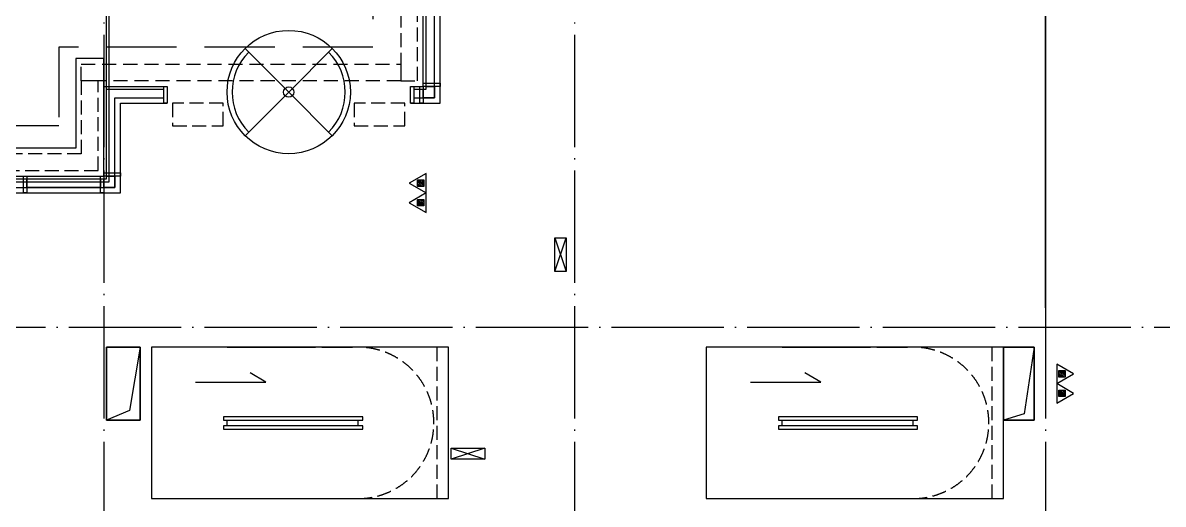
# Model space of a CAD drawing. Extents: x -186750 to 855523, y -12902 to 560425.
# Drawn here: x 118714 to 139057, y 22050 to 30635 of the extents above; entities that cross this region are included whole.
import ezdxf
from ezdxf.xclip import XClip

# ---------------------------------------------------------------- set-up
doc = ezdxf.new("R2010")
doc.units = 0
doc.header["$LTSCALE"] = 1000
doc.header["$MEASUREMENT"] = 0
doc.header["$XCLIPFRAME"] = 0
for name, pattern in [('104-10 轴网$0$DOTE', [2.4200000000000004, 2, -0.2, 0.02, -0.2]), ('8#楼幕墙$0$109-34 轴网$0$L1$0$$AUDIT_BAD_LTYPE1', [0]), ('X-104 8#10#平面$0$109-34 轴网$0$L1$0$$AUDIT_BAD_LTYPE1', [0]), ('X-104 8#10#平面$0$CACHE', [0.375, 0.25, -0.125]), ('X-104 8#10#平面$0$DASH', [0.35, 0.25, -0.1]), ('三跑梯-1F$0$DASH', [0.35, 0.25, -0.1])]:
    doc.linetypes.add(name, pattern=pattern)
for name, color, linetype in [('104-10 轴网$0$A_AXIS-轴线', 252, '104-10 轴网$0$DOTE'), ('8#楼幕墙$0$A-C_玻璃幕墙', 140, 'Continuous'), ('8#楼幕墙$0$A-C_门', 150, 'Continuous'), ('EQUIP_消防', 7, 'Continuous'), ('TWT_TEXT', 7, 'Continuous'), ('X-104 8#10#平面$0$A-E_楼梯', 252, 'Continuous'), ('X-104 8#10#平面$0$A-O_屋面', 201, 'Continuous'), ('X-104 8#10#平面$0$A-O_散水', 134, 'Continuous'), ('X-104 8#10#平面$0$A-SUR_看线', 252, 'Continuous'), ('X-104 8#10#平面$0$A-TECH_暖通', 162, 'Continuous'), ('X-104 8#10#平面$0$A-TECH_结构', 252, 'Continuous')]:
    doc.layers.add(name, color=color, linetype=linetype)
for name, color, linetype, plot in [('8#楼幕墙$0$04-不打印_辅助线', 165, 'Continuous', False), ('X-104 8#10#平面$0$04-不打印_辅助线', 165, 'Continuous', False), ('三跑梯-1F$0$04-不打印_辅助线', 165, 'Continuous', False)]:
    doc.layers.add(name, color=color, linetype=linetype, plot=plot)

# ---------------------------------------------------------------- blocks, each defined once
blk = doc.blocks.new('104-10 轴网')
at = {"layer": '104-10 轴网$0$A_AXIS-轴线', "linetype": '104-10 轴网$0$DOTE'}
for p, q in [((128829.5977508623, 40099.99999999988), (128829.5977508621, -6500.000000000186)), ((137229.5977508624, 40099.99999999987), (137229.5977508621, -6500.000000000186)), ((145629.5977508624, 40099.99999999987), (145629.5977508621, -6500.000000000186)), ((168929.5977508623, 25199.99999999987), (113929.5977508621, 25199.99999999982))]:
    blk.add_line(p, q, dxfattribs=at)
blk = doc.blocks.new('三跑梯-1F')
at = {"color": 171}
for p, q in [((1300.000000000058, 3950), (1400.000000000058, 3950)), ((1300.000000000056, 1610), (1400.000000000056, 1610))]:
    blk.add_line(p, q, dxfattribs=at)
for p, q in [((1400, 3950), (1399.999999999998, 3123.012701891712)), ((2700, 3949.999999999942), (2699.999999999998, 2372.457351944817)), ((2699.999999999998, 2256.987298107706), (2699.999999999998, 1709.999999999942))]:
    blk.add_line(p, q)
for points in [[(1239.999999999998, 1530), (1300.000000000056, 1530), (1300.000000000058, 4010), (1240, 4010)], [(1399.999999999998, 1529.999999999942), (1460.000000000056, 1529.999999999942), (1460.000000000058, 4010), (1400, 4010)]]:
    blk.add_lwpolyline(points, close=True, dxfattribs=at)
at = {"color": 8, "linetype": '三跑梯-1F$0$DASH'}
blk.add_arc((1349.999999999996, 1610), 1350.000000000002, 180, 0, dxfattribs=at)
at = {"layer": '三跑梯-1F$0$04-不打印_辅助线', "linetype": '三跑梯-1F$0$DASH'}
blk.add_line((0, 200), (2700, 200), dxfattribs=at)
at = {"layer": '三跑梯-1F$0$04-不打印_辅助线'}
blk.add_lwpolyline([(2699.999999999998, 5300), (0, 5300), (0, 0), (2700, 0)], close=True, dxfattribs=at)
blk.add_lwpolyline([(2077.989292925573, 4511.834401277243), (2077.989292925515, 3260), (2243.613369419356, 3540)], dxfattribs=at)
blk = doc.blocks.new('X-104 8#10#平面$0$fdhggh')
at = {"layer": 'X-104 8#10#平面$0$04-不打印_辅助线'}
blk.add_lwpolyline([(19449.99996581458, 12899.99956291614), (19449.99996581458, -2650.000437083887), (-2650.000034185417, -2650.000437083858), (-2650.000034185417, 27849.99956291614), (8450.000000000291, 27849.9995629162), (8450.000000000291, 30799.99956291626), (14149.99996581458, 30799.9995629162), (14149.99996581458, 35949.99956291614), (44349.99996581458, 35949.99956291614), (44349.99996581458, 14449.99956291614), (24500.00000000015, 14449.99956291614), (24500.00000000015, 12899.99956291614)], close=True, dxfattribs=at)
blk = doc.blocks.new('X-104 8#10#平面$0$fgdghdh')
at = {"layer": 'X-104 8#10#平面$0$A-TECH_结构'}
for points in [[(8450.000072856885, 23550.00096377522), (8450.00002682391, 24849.99997205457), (9050.00004537226, 24850.00004096924), (8862.080341181834, 23718.58417393009)], [(8450.00002682391, 23550.00099037673), (9050.000045112509, 23550.00099037673), (9050.000045112509, 24849.99838218736), (8450.00002682391, 24849.99838218736)], [(24449.99990949396, 23549.99995995223), (24449.99995292642, 24849.99994988385), (24999.99999660614, 24849.99997068768), (24818.80254176626, 23659.58259681712)], [(24449.99993120992, 23549.99838044361), (24999.99999999694, 23549.99838044361), (24999.99999999694, 24849.99836163718), (24449.99993120992, 24849.99836163718)]]:
    blk.add_lwpolyline(points, close=True, dxfattribs=at)
blk = doc.blocks.new('8#楼幕墙$0$xzm2200')
at = {"layer": '8#楼幕墙$0$A-C_门'}
for p, q in [((0, 0), (-777.8174528407399, 777.8174718429218)), ((-3.557623131200671e-06, 0), (777.8174587842077, 777.8174623418017)), ((-1.778797013685107e-06, 1.778826117515564e-06), (-777.8174623418308, -777.8174587842077)), ((-1.778797013685107e-06, 1.778826117515564e-06), (777.8174492831458, -777.8174682852696))]:
    blk.add_line(p, q, dxfattribs=at)
for radius in [1100.000001778816, 91.66666681490136]:
    blk.add_circle((-1.778797013685107e-06, 1.778826117515564e-06), radius, dxfattribs=at)
for start, end in [(45, 134.9999993007822), (225, 314.9999993007822)]:
    blk.add_arc((-1.778797013685107e-06, 1.778826117515564e-06), 1008.333334963915, start, end, dxfattribs=at)
blk = doc.blocks.new('8#楼幕墙$0$A$C13E80662')
for points in [[(150.0005130732898, 150.2641038001748), (150.0005130732898, 200.2641038001238), (0.0005130732897669077, 200.2641038001238), (0.0005130732897669077, 0.2641038001238485), (150.0005130732898, 0.2641038001238485)], [(150.0005130732898, 0.2641038001747802), (200.0005130733043, 0.2641038001747802), (200.0005130733043, 150.2641038001748), (150.0005130732898, 150.2641038001748)]]:
    blk.add_lwpolyline(points)
blk = doc.blocks.new('*U400')
blk.add_lwpolyline([(1310.000000000604, 0), (0, 0), (0, 150), (1310.000000000604, 150)], close=True)
blk = doc.blocks.new('8#楼幕墙')
at = {"layer": '8#楼幕墙$0$04-不打印_辅助线'}
blk.add_lwpolyline([(19400.00000000023, 12900), (19400.00000000023, -2600), (-2599.999999999767, -2599.999999999942), (-2599.999999999767, 27800), (8500.000000000233, 27800.00000000006), (8500.000000000233, 31000.00000000012), (14200.00000000023, 31000.00000000006), (14200.00000000023, 35900), (44300.00000000023, 35900), (44300.00000000023, 14500), (24130.00000000023, 14500), (24130.00000000023, 12900)], close=True, dxfattribs=at)
at = {"layer": '8#楼幕墙$0$A-C_玻璃幕墙'}
for points in [[(13870.00000000012, 29499.99999214173), (14100.00000000023, 29500), (14100.00000000023, 36000), (44400.00000000023, 36000), (44400.00000000023, 14400), (23970.00000000012, 14400)], [(13930.00000000012, 29449.99999214173), (14150.00000000023, 29450), (14150.00000000023, 35950), (44350.00000000023, 35950), (44350.00000000023, 14450), (24030.00000000012, 14450)], [(13870.00000000012, 29199.99999214173), (14400.00000000023, 29200), (14400.00000000023, 35700), (44100.00000000023, 35700), (44100.00000000023, 14700), (23970.00000000017, 14700)], [(13930.00000000012, 29299.99999214173), (14300.00000000023, 29300), (14300.00000000023, 35800), (44200.00000000023, 35800), (44200.00000000023, 14600), (24030.00000000012, 14600)], [(19630.00000000012, 14400), (19500.00000000023, 14400), (19500.00000000023, -2700), (-2699.999999999767, -2699.999999999942), (-2699.999999999767, 27900), (8400.000000000233, 27900), (8400.000000000233, 29500), (9529.999998102081, 29500)], [(19570.00000000012, 14450), (19450.00000000023, 14450), (19450.00000000023, -2650), (-2649.999999999767, -2649.999999999942), (-2649.999999999767, 27850), (8450.000000000233, 27850), (8450.000000000233, 29450), (9469.999998102081, 29450)], [(19570.00000000012, 14600), (19300.00000000023, 14600), (19300.00000000023, -2500), (-2499.999999999767, -2499.999999999942), (-2499.999999999767, 27700), (8600.000000000233, 27700), (8600.000000000233, 29300), (9469.999998102081, 29300)], [(19630.00000000012, 14700), (19200.00000000023, 14700), (19200.00000000023, -2400), (-2399.999999999767, -2399.999999999942), (-2399.999999999767, 27600), (8700.000000000233, 27600), (8700.000000000233, 29200), (9529.999998102081, 29200)]]:
    blk.add_lwpolyline(points, dxfattribs=at)
for points in [[(9469.999998102081, 29499.99999214179), (9529.999998102081, 29499.99999214179), (9529.999998102081, 29199.99999214226), (9469.999998102081, 29199.99999214226)], [(13870.00000000012, 29499.99999214173), (13930.00000000012, 29499.99999214173), (13930.00000000012, 29199.9999921422), (13870.00000000012, 29199.9999921422)], [(14040.00000000025, 29500.00000000001), (14100.00000000023, 29500), (14100.00000000016, 29200.00000000001), (14040.00000000026, 29199.99999999993)], [(14400.00000000023, 29559.99999999991), (14400.00000000023, 29499.99999999992), (14100.00000000023, 29500), (14100.00000000016, 29559.9999999999)], [(7029.999999999651, 27600.0000000064), (6969.999999999651, 27600.0000000064), (6969.999999999651, 27900.00000000559), (7029.999999999651, 27900.00000000559)], [(8400.00000000032, 27599.99999999992), (8340.000000000262, 27600), (8340.000000000262, 27900), (8400.000000000233, 27900)], [(8700.00000000032, 27960.00000000006), (8700.000000000233, 27900), (8400.000000000233, 27900), (8400.000000000233, 27959.99999999998)]]:
    blk.add_lwpolyline(points, close=True, dxfattribs=at)
at = {"linetype": '8#楼幕墙$0$109-34 轴网$0$L1$0$$AUDIT_BAD_LTYPE1', "rotation": 90}
blk.add_blockref('8#楼幕墙$0$xzm2200', (11700.00000000012, 29399.99999392056), dxfattribs=at)
at = {"layer": '8#楼幕墙$0$A-C_玻璃幕墙', "xscale": -1}
for p in [(14300.00051307352, 29299.73589619988), (8600.000513073523, 27699.73589619988)]:
    blk.add_blockref('8#楼幕墙$0$A$C13E80662', p, dxfattribs=at)
at = {"layer": '8#楼幕墙$0$A-C_玻璃幕墙'}
blk.add_blockref('*U400', (7029.999999999651, 27700), dxfattribs=at)
blk = doc.blocks.new('X-104 8#10#平面$0$erte')
at = {"layer": 'X-104 8#10#平面$0$A-O_屋面', "linetype": 'X-104 8#10#平面$0$DASH'}
blk.add_lwpolyline([(0, 0), (900, 0), (900, 400), (-2.91038304567337e-11, 400), (0, 0)], close=True, dxfattribs=at)
blk = doc.blocks.new('X-104 8#10#平面$0$rrttg')
at = {"linetype": 'X-104 8#10#平面$0$109-34 轴网$0$L1$0$$AUDIT_BAD_LTYPE1'}
for p, q in [((0, 0), (600, -200)), ((600, 0), (0, -200))]:
    blk.add_line(p, q, dxfattribs=at)
blk.add_lwpolyline([(0, 0), (600, 0), (600, -200), (0, -200)], close=True, dxfattribs=at)
blk = doc.blocks.new('X-104 8#10#平面')
at = {"layer": 'X-104 8#10#平面$0$A-E_楼梯', "linetype": 'X-104 8#10#平面$0$109-34 轴网$0$L1$0$$AUDIT_BAD_LTYPE1'}
blk.add_line((120256.950721833, 29499.99999999985), (120256.9512229057, 33799.99956291582), dxfattribs=at)
at = {"layer": 'X-104 8#10#平面$0$A-O_屋面', "linetype": 'X-104 8#10#平面$0$DASH', "ltscale": 5}
blk.add_lwpolyline([(154556.950721833, 38599.99999999971), (136156.950721833, 38599.99999999971), (136156.950721833, 37199.99999999971), (124956.950721833, 37199.99999999971), (124956.950721833, 30199.99999999971), (119356.950721833, 30199.99999999971), (119356.9507218294, 28799.99999999808), (108156.950721833, 28799.99999999971), (108156.950721833, 17599.99999999971), (106756.950721833, 17599.99999999974), (106756.9507218329, -3603.639836526272), (106756.9507218329, -3600.000000000291), (120956.9507218329, -3600.000000000291), (120956.9507229977, -2699.999986043171), (131256.9507218296, -2699.999986043025), (131256.9507440771, -800.000000000291), (132156.950721833, -800.000000000291), (132156.950721833, 11799.99999999971), (139156.950721833, 11799.99999999968)], dxfattribs=at)
at = {"layer": 'X-104 8#10#平面$0$A-O_散水', "linetype": 'X-104 8#10#平面$0$DASH'}
for points in [[(125756.9507218365, 29599.99995612782), (125756.9507218301, 36099.99836951931), (156256.9507216718, 36099.99836951931), (156256.9507561739, 14299.99760533168), (131356.95072183, 14299.99760533168), (131356.95072183, 13999.99760533168), (156556.9507566487, 13999.99760533168), (156556.950721197, 36399.99836951931), (125456.9507218301, 36399.99836951931), (125456.9507218365, 29600.00004389173)], [(120056.9507560153, 29600.00000000012), (119756.9507560153, 29600.00000000012), (119756.9507560156, 28299.99836951937), (108656.9507218301, 28299.99836951931), (108656.9507218301, -3100.001630480692), (131656.9507218301, -3100.001630480721), (131656.95072183, 13999.99760533222), (131356.95072183, 13999.99760533114), (131356.9507218301, -2800.001630480721), (108956.9507218301, -2800.001630480692), (108956.9507218301, 27999.99836951931), (120056.9507560157, 27999.99836951937)]]:
    blk.add_lwpolyline(points, close=True, dxfattribs=at)
at = {"layer": 'X-104 8#10#平面$0$A-O_散水'}
blk.add_lwpolyline([(120156.9507560149, 30000.00000000012), (119656.9507560149, 30000.00000000012), (119656.9507560156, 28399.99836951937), (108556.9507218301, 28399.99836951931), (108556.9507218301, -3200.001630480692), (131756.9507218301, -3200.001630480721), (131756.95072183, 9900.49240770025), (131256.95072183, 9900.492407698446), (131256.9507218301, -2700.001630480721), (109056.9507218301, -2700.001630480692), (109056.9507218301, 27899.99836951931), (120156.9507560157, 27899.99836951937)], close=True, dxfattribs=at)
at = {"layer": 'X-104 8#10#平面$0$A-O_散水', "linetype": 'X-104 8#10#平面$0$CACHE'}
blk.add_lwpolyline([(125456.9507218362, 29900.00000000978), (125456.9507218362, 29600.00000000978), (119756.9507560156, 29599.99999999986), (119756.9507560156, 29899.99999999986)], close=True, dxfattribs=at)
at = {"layer": 'X-104 8#10#平面$0$A-SUR_看线', "linetype": 'X-104 8#10#平面$0$DASH', "ltscale": 2, "const_width": 30}
blk.add_lwpolyline([(136956.9507218331, 25549.99999999956), (136956.950721833, 35699.99999999985)], dxfattribs=at)
at = {"layer": 'X-104 8#10#平面$0$A-TECH_结构', "linetype": 'X-104 8#10#平面$0$109-34 轴网$0$L1$0$$AUDIT_BAD_LTYPE1'}
blk.add_lwpolyline([(120206.9507486566, 24849.99997205427), (120806.9507631964, 24849.99997205427), (120806.9507631964, 23550.00099037643), (120206.9507486566, 23550.00099037643)], close=True, dxfattribs=at)
at = {"layer": 'X-104 8#10#平面$0$A-TECH_结构'}
blk.add_lwpolyline([(136206.9506530429, 24849.99996380374), (136756.9507218298, 24849.99998851889), (136756.9507218298, 23550.00006035727), (136206.9506530429, 23550.00003564212)], close=True, dxfattribs=at)
at = {"linetype": 'X-104 8#10#平面$0$109-34 轴网$0$L1$0$$AUDIT_BAD_LTYPE1'}
ref = blk.add_blockref('8#楼幕墙', (111756.9507218327, -1.455191522836685e-10), dxfattribs=at)
XClip(ref).set_block_clipping_path([(-18549.999999999476, -12899.999999999882), (65550.0000000003, 284100.0000000003)])
for name in ['X-104 8#10#平面$0$fdhggh', 'X-104 8#10#平面$0$fgdghdh']:
    blk.add_blockref(name, (111756.9507218327, -2.91038304567337e-10), dxfattribs=at)
ref = blk.add_blockref('104-10 轴网', (-8672.647029029395, 2.91038304567337e-11), dxfattribs=at)
XClip(ref).set_block_clipping_path([(104379.59775086239, -11899.999999999955), (178479.5977508624, 45500.000000000044)])
at = {"layer": 'X-104 8#10#平面$0$A-E_楼梯', "rotation": 90}
for p in [(126306.9507669453, 22149.99836163802), (136206.9507218343, 22149.9983616331)]:
    blk.add_blockref('三跑梯-1F', p, dxfattribs=at)
at = {"layer": 'X-104 8#10#平面$0$A-O_屋面', "linetype": 'X-104 8#10#平面$0$DASH'}
for p in [(121386.9507218329, 28799.99999214182), (124626.9507218328, 28799.99999214205)]:
    blk.add_blockref('X-104 8#10#平面$0$erte', p, dxfattribs=at)
at = {"layer": 'X-104 8#10#平面$0$A-TECH_暖通', "linetype": 'X-104 8#10#平面$0$109-34 轴网$0$L1$0$$AUDIT_BAD_LTYPE1', "rotation": 89.9999999999999}
blk.add_blockref('X-104 8#10#平面$0$rrttg', (128206.9507218211, 26199.99999212067), dxfattribs=at)
at = {"layer": 'X-104 8#10#平面$0$A-TECH_暖通', "linetype": 'X-104 8#10#平面$0$109-34 轴网$0$L1$0$$AUDIT_BAD_LTYPE1'}
blk.add_blockref('X-104 8#10#平面$0$rrttg', (126356.9507561122, 23049.9999921153), dxfattribs=at)
blk = doc.blocks.new('$TWTSYS$00000546')
h = blk.add_hatch()
h.set_pattern_fill('ANSI31', color=256, scale=200, style=0)
h.set_pattern_definition([(45, (-38543.80223862439, -6670.830405693208), (-17.67766952966369, 17.67766952966369), [])])
h.paths.add_polyline_path([(-64.92232553117356, 173.7449990885525), (64.922325531159, 173.7449990885525), (64.922325531159, 43.90034802621994), (-64.92232553117356, 43.90034802621994)])
for points in [[(0, 343.6163707387423), (-198.3870041439732, 0), (198.3870041439732, 0)], [(-64.92232553117356, 173.7449990885525), (64.922325531159, 173.7449990885525), (64.922325531159, 43.90034802621994), (-64.92232553117356, 43.90034802621994)]]:
    blk.add_lwpolyline(points, close=True)
blk = doc.blocks.new('灭火器1')
at = {"layer": 'EQUIP_消防', "xscale": 0.88, "yscale": 0.88, "zscale": 0.88, "rotation": 270}
for p in [(283401.6493893405, 14625.69975781103), (283401.6493893405, 14276.53863051755)]:
    blk.add_blockref('$TWTSYS$00000546', p, dxfattribs=at)
blk = doc.blocks.new('灭火器2')
at = {"layer": 'EQUIP_消防', "xscale": 0.88, "yscale": 0.88, "zscale": 0.88, "rotation": 90.00000000000001}
for p in [(-4049632.307172487, -27063.59765158885), (-4049632.307172487, -27412.75877888233)]:
    blk.add_blockref('$TWTSYS$00000546', p, dxfattribs=at)

msp = doc.modelspace()

# ---------------------------------------------------------------- block references
msp.add_blockref('X-104 8#10#平面', (0, 0))
at = {"layer": 'EQUIP_消防'}
msp.add_blockref('灭火器2', (4175539.257894304, 54838.17658473584), dxfattribs=at)
at = {"layer": 'TWT_TEXT', "linetype": 'ByBlock'}
msp.add_blockref('灭火器1', (-146244.6986675117, 9748.879167472536), dxfattribs=at)

doc.saveas('drawing.dxf')
